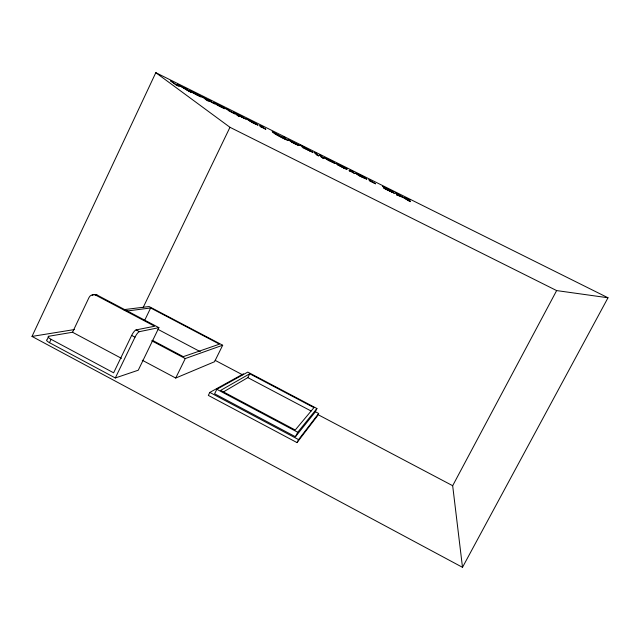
<?xml version="1.0" encoding="UTF-8"?>
<svg xmlns="http://www.w3.org/2000/svg" width="640" height="640" viewBox="0 0 640 640"><rect width="100%" height="100%" fill="white"/><g stroke="black" fill="none" stroke-linecap="round" stroke-linejoin="round"><path stroke-width="0.96" d="M32 336.424L155.808 72.672L608 297.768L462.496 567.328L32 336.424L74.376 329.56M121.488 358.36L72.536 332.248L48.736 336.264L47.16 339.616A5.896 1.496 22.5 0 0 49.488 342.696L115.312 377.976L138.264 370.208L158.904 327.648L97.248 295.128A5.328 5.096 78.5 0 0 93.992 294.64M49.488 342.696L51.08 339.32A5.904 1.48 22.6 0 1 48.736 336.264M72.536 332.248L89 297.552A5.352 5.12 78.5 0 1 95.856 295.224L97.248 295.128M143.072 307.68L229.968 127.296L155.808 72.672M95.856 295.224L154.648 326.24L136.112 329.896A5.8 1.568 -60.5 0 0 131.648 335.416L113.624 372.816L51.08 339.32M115.312 377.976L134.992 337.184A5.8 1.544 -60.6 0 1 139.432 331.656L158.904 327.648M144.752 320.192L150.648 307.968L219.48 344.152L183.288 356.656L152.368 340.288M142.272 360.24L175.72 378.04L185.264 358.56L222.696 345.224L149.104 306.552L123.408 309.704M222.696 345.224L214.544 361.728L175.72 378.04M243.496 373.808L209.816 392.408L208.328 395.4L297.032 442.608L317.352 416.008L318.656 413.456L315.12 411.592M216.832 389.296L214.608 393.776L295.432 436.744L314.96 412.368L316.92 408.528L247.792 372.088L216.832 389.296L297.72 432.256L316.92 408.528M223.456 391.904L247.808 377.616L249.72 373.776L313.952 407.632L295.232 430.008L220.632 390.4L249.72 373.776M295.432 436.744L297.72 432.256M297.032 442.608L298.56 439.6L318.656 413.456M462.496 567.328L452.672 485.704L556.64 290.584L608 297.768M126.288 311.104L150.648 307.968M198.216 95.512L199.336 95.984L189.496 90.432L198.424 95.248L196.192 94.08M253.376 122.992L256.016 124.064L248.552 120.032L253.84 123.368L258.104 125.2L253.28 122.04L246.448 118.912L252.608 122.744M361.52 176.84C374 182.32 348.32 168.976 360.64 176.4M229.968 127.296L556.64 290.584M194.352 92.824L191.664 91.568L194.944 93.448M197.632 95.368L191.904 92.184L201.384 97.08L199.152 95.224L200.304 95.784M199.848 95.432L194.976 93.024M157.992 329.368L200.24 351.656M215.152 360.352L242.528 374.8M247.808 377.616L311.104 411.024M317.576 414.408L452.672 485.704M136.112 329.896L139.432 331.656M151.704 340.792L185.264 358.56M131.648 335.416L134.992 337.184M209.816 392.408L298.56 439.6M92.152 295.4A5.328 5.096 78.5 0 1 93.344 294.808M297.824 144.816L291.16 141.496L297.824 144.816M177.328 84.224L177.312 85.376L170.656 80.904L176.16 85.016L179.232 86.544L179.272 85.408L191.336 92.576L186.152 88.616L184.064 87.584L188.536 90.968L177.328 84.224M236.384 113.92L243.464 117.824L236.384 113.92M349.84 170.24L350.648 171.408L349.008 170.592L354.792 173.616L351.912 171.368L353.608 172L349.84 170.24M394.32 193.24L385.224 189.008L383.4 187.72L392.048 192.096L382.376 186.32L393.736 191.968L384.808 187.696L394.32 193.24M335.08 163.456L328.56 160.536L324.344 157.808L330.8 160.632L334.616 162.904L326.56 158.872L335.08 163.456M288.632 139.912C291.104 142.168 297.576 145.552 299.624 145.576L288.632 139.912M312.824 152.344L303.048 147.84L300.224 145L312.824 152.344M338.168 164.512L344.408 167.944L338.168 164.512M344.744 168.32L337.208 164.544L345.712 169.048L346.768 169.424L346.08 168.384L347.296 168.976L335.936 163.4L344.744 168.32M310.704 151.272L303.824 147.576L310.704 151.272M223.32 107.816L216.656 104.392L223.32 107.816M283.192 136.936C284.992 139.408 273.584 132.176 272.2 131.464C272.136 133.68 296.88 145.032 284.536 138.296C287.192 139.6 285.368 137.2 283.192 136.936M355.52 173.224L359.344 175.872L366.816 179.232L363 176.672L355.52 173.224M213.96 102.64C217.728 106.56 236.256 113.592 216.152 104.008L224.216 107.888L213.96 102.64M285.368 139.088L276.256 134.24L285.368 139.088M245.592 118.968L237.888 115.272L239.368 116.504L237.464 115.552L233.256 112.072L241.824 116.392L245.592 118.968M259.904 125.384L261.592 127.056L259.984 126.264L260.352 126.576L265.848 129.32L261.888 126.544L263.592 127.312L263.24 127L259.904 125.384M209.056 100.024L207.136 99.584L201.768 96.392L206.624 100.192L208.504 101.12L205.728 98.952L214.768 103.88L209 100.632L211.608 101.288L209.056 100.024M407.368 198.76L403 197.168L395.28 192.744L401.664 196.648L396.352 194.688L403.224 197.576L410.328 201.648L404.496 198.064L410.232 200.184L407.368 198.76M234.28 113.44L225.872 108.392L229.064 110.992L234.824 113.888L234.28 113.44M375.512 183.768L368.808 179.56L369.752 181.064L375.512 183.768M316.216 153.376L314.176 152.36L316.64 154.984L318.64 155.976L316.216 153.376M321.368 155.944L319.288 154.904L321.008 156.784L323.056 157.8L321.368 155.944M323.36 158.144L321.32 157.128L323.68 158.488L323.36 158.144"/></g></svg>
